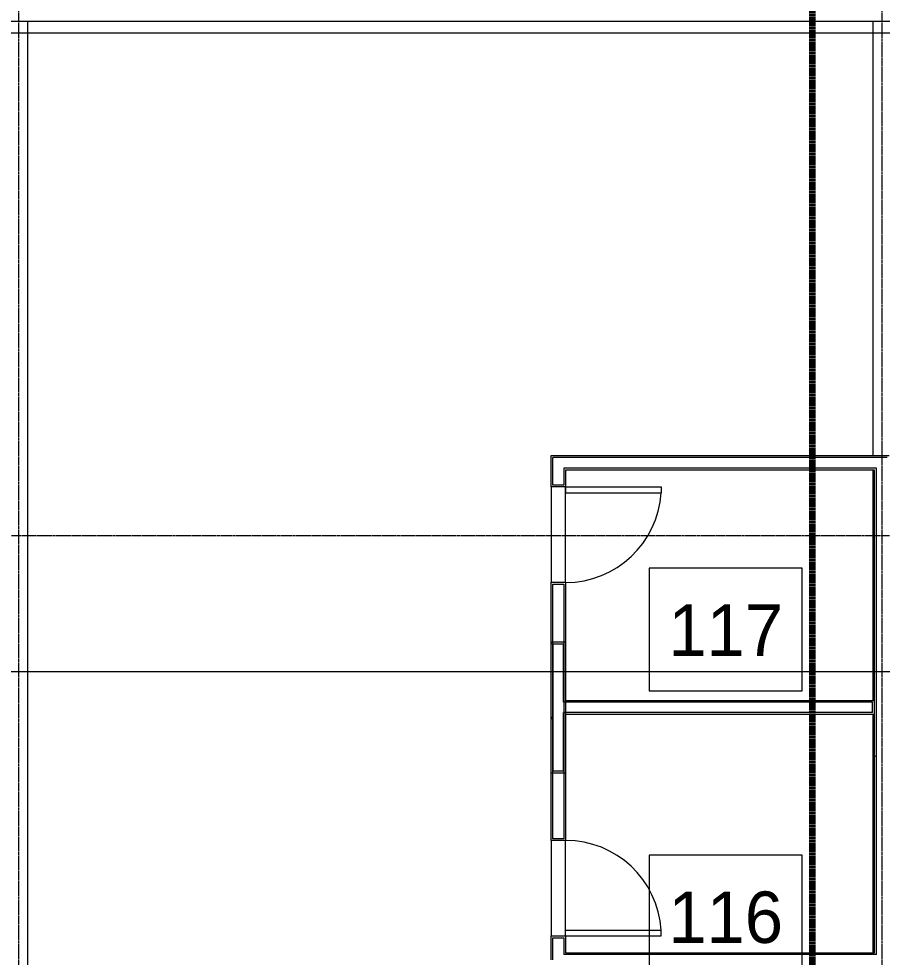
# Model space of a CAD drawing. Header units: inches. Extents: x 21035 to 27089, y -23277 to -20247.
# Drawn here: x 23954.3 to 24244, y -22684.4 to -22369.6 of the extents above; entities that cross this region are included whole.
import ezdxf

# ---------------------------------------------------------------- set-up
doc = ezdxf.new("R2010")
doc.units = ezdxf.units.IN
doc.header["$MEASUREMENT"] = 0
doc.linetypes.add('Dash', pattern=[0.25, 0.125, -0.125])
doc.linetypes.add('Grid Line 1_2_', pattern=[0.875, 0.5, -0.125, 0.125, -0.125])
for name, color, linetype, lineweight in [('A-ANNO-MATC', 214, 'Dash', 140), ('A-AREA-IDEN', 2, 'Continuous', 9), ('A-DOOR', 31, 'Continuous', 13), ('A-WALL', 113, 'Continuous', 13), ('A-WALL-PATT', 111, 'Continuous', 25), ('G-ANNO-SYMB', 111, 'Continuous', 9), ('I-WALL', 2, 'Continuous', 13), ('S-BEAM', 12, 'Continuous', 13), ('S-GRID', 1, 'Continuous', 9)]:
    doc.layers.add(name, color=color, linetype=linetype, lineweight=lineweight)
doc.styles.add('Century Gothic', font='GOTHIC.TTF', dxfattribs={"height": 17.245342})
pattern_1 = [(0, (0, 0), (61.44, 15.36), [2.534, -43.546, 2.534, -43.546, -245.76]), (0, (0, 0), (61.44, 15.36), [-92.16, 2.534, -89.626, 2.534, -43.546, -107.52]), (0, (0, 0), (61.44, 15.36), [-230.4, 2.534, -28.186, 2.534, -74.266]), (120, (23.04, 7.68), (-44.02215, 45.528601), [2.534, -43.546, 2.534, -43.546, -245.76]), (120, (23.04, 7.68), (-44.02215, 45.528601), [-92.16, 2.534, -89.626, 2.534, -43.546, -107.52]), (120, (23.04, 7.68), (-44.02215, 45.528601), [-230.4, 2.534, -28.186, 2.534, -74.266]), (240, (30.72, 38.4), (-17.41785, -60.888601), [2.534, -43.546, 2.534, -43.546, -245.76]), (240, (30.72, 38.4), (-17.41785, -60.888601), [-92.16, 2.534, -89.626, 2.534, -43.546, -107.52]), (240, (30.72, 38.4), (-17.41785, -60.888601), [-230.4, 2.534, -28.186, 2.534, -74.266])]

# ---------------------------------------------------------------- blocks, each defined once
blk = doc.blocks.new('Locker Rooms and Restrooms_rvt-1-RCP - First Floor')
at = {"layer": 'A-WALL-PATT', "lineweight": 9}
h = blk.add_hatch(dxfattribs=at)
h.set_pattern_fill('FP_10', color=8, style=0, pattern_type=2)
h.set_pattern_definition(pattern_1)
h.paths.add_polyline_path([(24133.58, -22622.62), (24137.08, -22622.62), (24137.08, -22621.99), (24133.58, -22621.99), (24133.58, -22579.24), (24137.08, -22579.24), (24137.08, -22578.62), (24132.95, -22578.62), (24132.95, -22622.62)], flags=0)
h = blk.add_hatch(dxfattribs=at)
h.set_pattern_fill('FP_10', color=8, style=0, pattern_type=2)
h.set_pattern_definition(pattern_1)
h.paths.add_polyline_path([(24241.27, -22598.87), (24241.27, -22598.24), (24137.7, -22598.24), (24137.7, -22598.87), (24240.64, -22598.87)], flags=0)
at = {"layer": 'A-WALL', "color": 7}
for p, q in [((24133.58, -22579.24), (24137.08, -22579.24)), ((24133.58, -22621.99), (24133.58, -22579.24)), ((24137.08, -22598.87), (24137.08, -22579.24)), ((24137.7, -22598.87), (24137.08, -22598.87)), ((24240.64, -22598.87), (24137.7, -22598.87)), ((24240.64, -22602.37), (24240.64, -22598.87)), ((24137.08, -22621.99), (24137.08, -22602.37)), ((24137.7, -22602.37), (24137.08, -22602.37)), ((24240.64, -22602.37), (24137.7, -22602.37)), ((24137.08, -22621.99), (24133.58, -22621.99))]:
    blk.add_line(p, q, dxfattribs=at)
at = {"layer": 'I-WALL', "color": 7}
for p, q in [((24132.95, -22622.62), (24132.95, -22578.62)), ((24132.95, -22578.62), (24133.58, -22578.62)), ((24133.58, -22578.62), (24137.08, -22578.62)), ((24137.08, -22578.62), (24137.7, -22578.62)), ((24137.7, -22578.62), (24137.7, -22598.24)), ((24137.7, -22598.24), (24241.27, -22598.24)), ((24241.27, -22598.24), (24241.27, -22598.87)), ((24241.27, -22598.87), (24241.27, -22602.37)), ((24137.7, -22602.99), (24137.7, -22622.62)), ((24241.27, -22602.99), (24137.7, -22602.99)), ((24241.27, -22602.37), (24241.27, -22602.99)), ((24133.58, -22622.62), (24132.95, -22622.62)), ((24137.08, -22622.62), (24133.58, -22622.62)), ((24137.7, -22622.62), (24137.08, -22622.62))]:
    blk.add_line(p, q, dxfattribs=at)
blk = doc.blocks.new('W-Wide Flange - 1_-3_ deep-1401279-RCP - First Floor')
at = {"layer": 'S-BEAM', "color": 8, "lineweight": 9}
for p, q in [((23082.89, -22777.93), (23082.89, -22370.3)), ((23088.89, -22777.93), (23088.89, -22370.3)), ((23082.89, -22777.99), (23082.89, -22777.93)), ((23082.89, -22777.93), (23088.89, -22777.93)), ((23084.63, -22777.99), (23082.89, -22777.99)), ((23082.89, -22778.5), (23082.89, -22777.99)), ((23085.52, -22778.46), (23085.52, -22778.02)), ((23086.27, -22778.02), (23086.27, -22778.46)), ((23088.89, -22777.99), (23087.16, -22777.99)), ((23088.89, -22777.93), (23088.89, -22777.99)), ((23088.89, -22778.5), (23088.89, -22777.99)), ((23082.89, -22778.55), (23082.89, -22778.5)), ((23082.89, -22778.5), (23084.63, -22778.5)), ((23087.16, -22778.5), (23088.89, -22778.5)), ((23088.89, -22778.5), (23088.89, -22778.55))]:
    blk.add_line(p, q, dxfattribs=at)
for centre, start_param, end_param in [((23084.63, -22778.02), 0, 1.570796), ((23087.16, -22778.02), 1.570796, 3.141593), ((23084.63, -22778.46), 4.712389, 6.283185), ((23087.16, -22778.46), 3.141593, 4.712389)]:
    blk.add_ellipse(centre, major_axis=(0.89, 0), ratio=0.041631, start_param=start_param, end_param=end_param, dxfattribs=at)
blk = doc.blocks.new('W-Wide Flange - 1_-3_ deep-V9-RCP - First Floor')
at = {"layer": 'S-BEAM', "color": 8, "lineweight": 9}
for p, q in [((24240.89, -22516.12), (24240.89, -22370.3)), ((24246.89, -22777.93), (24246.89, -22370.3)), ((24240.89, -22598.24), (24240.89, -22520.99)), ((24240.89, -22682.93), (24240.89, -22602.99)), ((24240.89, -22777.93), (24240.89, -22687.68)), ((24240.89, -22777.99), (24240.89, -22777.93)), ((24240.89, -22777.93), (24246.89, -22777.93)), ((24242.63, -22777.99), (24240.89, -22777.99)), ((24240.89, -22778.5), (24240.89, -22777.99)), ((24243.52, -22778.46), (24243.52, -22778.02)), ((24244.27, -22778.02), (24244.27, -22778.46)), ((24246.89, -22777.99), (24245.16, -22777.99)), ((24246.89, -22777.93), (24246.89, -22777.99)), ((24246.89, -22778.5), (24246.89, -22777.99)), ((24240.89, -22778.55), (24240.89, -22778.5)), ((24240.89, -22778.5), (24242.63, -22778.5)), ((24245.16, -22778.5), (24246.89, -22778.5)), ((24246.89, -22778.5), (24246.89, -22778.55))]:
    blk.add_line(p, q, dxfattribs=at)
for centre, start_param, end_param in [((24242.63, -22778.02), 0, 1.570796), ((24245.16, -22778.02), 1.570796, 3.141593), ((24242.63, -22778.46), 4.712389, 6.283185), ((24245.16, -22778.46), 3.141593, 4.712389)]:
    blk.add_ellipse(centre, major_axis=(0.89, 0), ratio=0.041631, start_param=start_param, end_param=end_param, dxfattribs=at)
blk = doc.blocks.new('Single-Flush - 32_ x 84_-1295707-RCP - First Floor')
at = {"layer": 'A-DOOR', "color": 7}
for p, q in [((14, 2.44), (14, 34.44)), ((16, 34.44), (14, 34.44)), ((16, 2.44), (16, 34.44)), ((16, 2.44), (14, 2.44))]:
    blk.add_line(p, q, dxfattribs=at)
at = {"layer": 'A-DOOR', "color": 8, "lineweight": 9}
blk.add_arc((16, 2.44), 32.07, 93.5759, 180, dxfattribs=at)
blk = doc.blocks.new('Single-Flush - 32_ x 84_-460923-RCP - First Floor')
at = {"layer": 'A-DOOR', "color": 7}
for p, q in [((14, -2.44), (14, -34.44)), ((16, -2.44), (14, -2.44)), ((16, -2.44), (16, -34.44)), ((16, -34.44), (14, -34.44))]:
    blk.add_line(p, q, dxfattribs=at)
at = {"layer": 'A-DOOR', "color": 8, "lineweight": 9}
blk.add_arc((16, -2.44), 32.07, 180, 266.4241, dxfattribs=at)

msp = doc.modelspace()

# ---------------------------------------------------------------- hatches: boundary and pattern name
at = {"layer": 'A-WALL-PATT', "lineweight": 9}
h = msp.add_hatch(dxfattribs=at)
h.set_pattern_fill('FP_10', color=8, style=0, pattern_type=2)
h.set_pattern_definition(pattern_1)
h.paths.add_polyline_path([(24132.95273, -22685.30281), (24133.51523, -22685.30281), (24133.51523, -22677.92781), (24135.32773, -22677.92781), (24135.32773, -22677.30281), (24132.89023, -22677.30281), (24132.89023, -22685.30281)], flags=0)
h.paths.add_polyline_path([(24135.32773, -22645.30281), (24135.32773, -22644.67781), (24133.51523, -22644.67781), (24133.51523, -22559.24031), (24135.32773, -22559.24031), (24135.32773, -22558.61531), (24132.89023, -22558.61531), (24132.89023, -22645.30281)], flags=0)
h.paths.add_polyline_path([(24132.89023, -22526.61531), (24135.32773, -22526.61531), (24135.32773, -22525.99031), (24133.51523, -22525.99031), (24133.51523, -22516.74031), (24132.89023, -22516.74031), (24132.89023, -22520.99031)], flags=0)
h = msp.add_hatch(dxfattribs=at)
h.set_pattern_fill('FP_10', color=8, style=0, pattern_type=2)
h.set_pattern_definition(pattern_1)
h.paths.add_polyline_path([(24242.01523, -22683.55281), (24242.01523, -22520.36531), (24241.39023, -22520.36531), (24241.39023, -22683.55281)], flags=0)

# ---------------------------------------------------------------- linework, layer by layer
at = {"layer": 'A-ANNO-MATC', "color": 153}
msp.add_line((24220.4473, -20555.10083), (24220.4473, -23033.8711), dxfattribs=at)
at = {"layer": 'A-AREA-IDEN', "flags": 128}
for points in [[(24165.73118, -22553.89122), (24165.73118, -22595.03408), (24217.15118, -22595.03408), (24217.15118, -22553.89122)], [(24165.73118, -22650.20009), (24165.73118, -22691.34295), (24217.15118, -22691.34295), (24217.15118, -22650.20009)]]:
    msp.add_lwpolyline(points, close=True, dxfattribs=at)
at = {"layer": 'A-WALL', "color": 7}
for p, q in [((24245.64023, -22516.74031), (24133.51523, -22516.74031)), ((24133.51523, -22525.99031), (24133.51523, -22516.74031)), ((24242.01523, -22520.36531), (24137.14023, -22520.36531)), ((24137.14023, -22520.36531), (24137.14023, -22525.99031)), ((24242.01523, -22683.55281), (24242.01523, -22520.36531)), ((24137.14023, -22525.99031), (24133.51523, -22525.99031)), ((24133.51523, -22559.24031), (24137.14023, -22559.24031)), ((24133.51523, -22644.67781), (24133.51523, -22559.24031)), ((24137.14023, -22559.24031), (24137.14023, -22644.67781)), ((24137.14023, -22644.67781), (24133.51523, -22644.67781)), ((24133.51523, -22677.92781), (24137.14023, -22677.92781)), ((24133.51523, -22685.30281), (24133.51523, -22677.92781)), ((24137.14023, -22677.92781), (24137.14023, -22683.55281)), ((24242.01523, -22683.55281), (24137.14023, -22683.55281))]:
    msp.add_line(p, q, dxfattribs=at)
at = {"layer": 'G-ANNO-SYMB'}
for p, q in [((26413.15948, -22374.35697), (21954.65163, -22374.35697)), ((26409.52721, -22588.63029), (21852.53251, -22588.63029))]:
    msp.add_line(p, q, dxfattribs=at)
at = {"layer": 'I-WALL', "color": 8, "lineweight": 9}
for p, q in [((22806.01523, -22370.30281), (24629.89135, -22370.30281)), ((24132.89023, -22526.61531), (24132.89023, -22558.61531)), ((24137.76523, -22558.61531), (24137.76523, -22526.61531)), ((24132.89023, -22645.30281), (24132.89023, -22677.30281)), ((24137.76523, -22677.30281), (24137.76523, -22645.30281))]:
    msp.add_line(p, q, dxfattribs=at)
at = {"layer": 'I-WALL', "color": 7}
for p, q in [((24132.89023, -22516.11531), (24246.26523, -22516.11531)), ((24132.89023, -22526.61531), (24132.89023, -22516.11531)), ((24241.39023, -22520.99031), (24137.76523, -22520.99031)), ((24137.76523, -22520.99031), (24137.76523, -22526.61531)), ((24241.39023, -22682.92781), (24241.39023, -22520.99031)), ((24137.76523, -22526.61531), (24132.89023, -22526.61531)), ((24132.89023, -22645.30281), (24132.89023, -22558.61531)), ((24132.89023, -22558.61531), (24137.76523, -22558.61531)), ((24137.76523, -22558.61531), (24137.76523, -22645.30281)), ((24137.76523, -22645.30281), (24132.89023, -22645.30281)), ((24132.89023, -22685.30281), (24132.89023, -22677.30281)), ((24132.89023, -22677.30281), (24137.76523, -22677.30281)), ((24137.76523, -22677.30281), (24137.76523, -22682.92781)), ((24137.76523, -22682.92781), (24241.39023, -22682.92781))]:
    msp.add_line(p, q, dxfattribs=at)
at = {"layer": 'S-GRID', "linetype": 'Grid Line 1_2_'}
for p, q in [((23954.39023, -23227.3711), (23954.39023, -20361.60083)), ((23954.39023, -23227.3711), (23954.39023, -20361.60083)), ((24243.89023, -23227.3711), (24243.89023, -20361.60083)), ((24243.89023, -23227.3711), (24243.89023, -20361.60083)), ((26557.32365, -22543.05281), (21678.63847, -22543.05281)), ((26557.32365, -22543.05281), (21678.63847, -22543.05281))]:
    msp.add_line(p, q, dxfattribs=at)

# ---------------------------------------------------------------- block references
at = {"lineweight": 5}
msp.add_blockref('Locker Rooms and Restrooms_rvt-1-RCP - First Floor', (0, 0), dxfattribs=at)
at = {"layer": 'A-DOOR', "color": 250, "lineweight": 9}
for name, p, rotation in [('Single-Flush - 32_ x 84_-460923-RCP - First Floor', (24135.32773, -22542.61531), 90), ('Single-Flush - 32_ x 84_-1295707-RCP - First Floor', (24135.32773, -22661.30281), 270)]:
    msp.add_blockref(name, p, dxfattribs=dict(at, rotation=rotation))
at = {"layer": 'S-BEAM', "color": 8, "lineweight": 9}
for name, p in [('W-Wide Flange - 1_-3_ deep-1401279-RCP - First Floor', (868.5, 0)), ('W-Wide Flange - 1_-3_ deep-V9-RCP - First Floor', (0, 0))]:
    msp.add_blockref(name, p, dxfattribs=at)

# ---------------------------------------------------------------- texts
at = {"layer": 'A-AREA-IDEN', "char_height": 17.245342, "width": 47.304, "attachment_point": 2, "line_spacing_factor": 0.984117, "style": 'Century Gothic'}
for s, insert in [('117', (24191.44118, -22566.07445)), ('116', (24191.44118, -22662.38332))]:
    msp.add_mtext(s, dxfattribs=dict(at, insert=insert))

doc.saveas('drawing.dxf')
